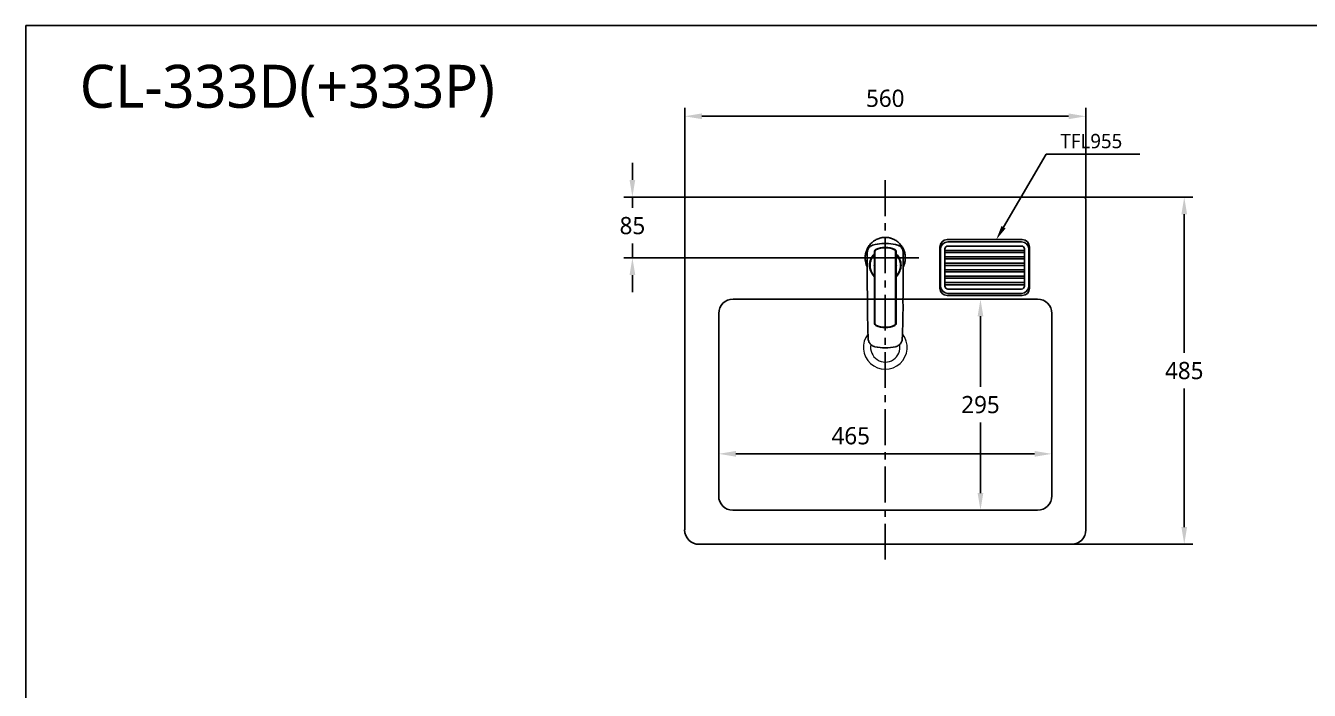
# Model space of a CAD drawing. Extents: x 0 to 6851, y 0 to 2100.
# Drawn here: x 3751 to 5543, y 1172 to 2100 of the extents above; entities that cross this region are included whole.
import ezdxf

# ---------------------------------------------------------------- set-up
doc = ezdxf.new("R2010")
doc.units = 0
doc.header["$LTSCALE"] = 20
doc.header["$MEASUREMENT"] = 0
doc.linetypes.add('CENTER', pattern=[2, 1.25, -0.25, 0.25, -0.25])
doc.layers.get('0').update_dxf_attribs({"linetype": 'CONTINUOUS'})
doc.layers.get('DEFPOINTS').update_dxf_attribs({"linetype": 'CONTINUOUS'})
for name, color, linetype in [('1', 1, 'CONTINUOUS'), ('5', 5, 'CONTINUOUS'), ('7', 7, 'CONTINUOUS'), ('BASE', 3, 'CONTINUOUS'), ('CENTER', 2, 'CENTER')]:
    doc.layers.add(name, color=color, linetype=linetype)
doc.styles.add('GHS', font='romans', dxfattribs={"bigfont": 'ghs'})
doc.styles.get("Standard").update_dxf_attribs({"font": 'NanumGothic.ttf'})
doc.dimstyles.get("Standard").update_dxf_attribs({"dimtxt": 2.5, "dimasz": 2, "dimexe": 2, "dimexo": 1, "dimgap": 1.5, "dimtad": 1, "dimdec": 0, "dimlfac": 10, "dimrnd": 0.5, "dimzin": 0, "dimdsep": 46, "dimtxsty": 'Standard', "dimcen": 0, "dimclrt": 2, "dimadec": 0, "dimazin": 0, "dimtfac": 1, "dimtdec": 0, "dimtmove": 0, "dimatfit": 3, "dimfxl": 1, "dimtolj": 1, "dimtzin": 0, "dimarcsym": 0})

# ---------------------------------------------------------------- blocks, each defined once
blk = doc.blocks.new('*D50')
at = {"layer": '1', "color": 3, "lineweight": -2, "transparency": 16777216}
for p, q in [((4950.7, 1718.1), (5095.6, 1718.1)), ((5083.6, 1694.1), (5083.6, 1595.7)), ((5083.6, 1447.1), (5083.6, 1545.5)), ((4950.7, 1423.1), (5095.6, 1423.1))]:
    blk.add_line(p, q, dxfattribs=at)
at = {"layer": '1', "color": 3, "transparency": 16777216}
for points in [[(5079.6, 1694.1), (5087.6, 1694.1), (5083.6, 1718.1)], [(5079.6, 1447.1), (5087.6, 1447.1), (5083.6, 1423.1)]]:
    blk.add_solid(points, dxfattribs=at)
at = {"layer": 'DEFPOINTS', "color": 0, "transparency": 16777216}
for p in [(4950.7, 1718.1, -44.7), (4950.7, 1423.1, -44.7), (5083.6, 1423.1)]:
    blk.add_point(p, dxfattribs=at)
at = {"layer": '1', "color": 2, "transparency": 16777216, "insert": (5083.6, 1570.6), "char_height": 24, "attachment_point": 5}
blk.add_mtext('\\A1;295', dxfattribs=at)
blk = doc.blocks.new('*D51')
at = {"color": 3, "lineweight": -2, "transparency": 16777216}
for p, q in [((4718.2, 1698.1), (4718.2, 1489.9)), ((5183.2, 1698.1), (5183.2, 1489.9)), ((4742.2, 1501.9), (5159.2, 1501.9))]:
    blk.add_line(p, q, dxfattribs=at)
at = {"color": 3, "transparency": 16777216}
for points in [[(4742.2, 1505.9), (4742.2, 1497.9), (4718.2, 1501.9)], [(5159.2, 1505.9), (5159.2, 1497.9), (5183.2, 1501.9)]]:
    blk.add_solid(points, dxfattribs=at)
at = {"layer": 'DEFPOINTS', "color": 0, "transparency": 16777216}
for p in [(4718.2, 1698.1), (5183.2, 1698.1), (5183.2, 1501.9)]:
    blk.add_point(p, dxfattribs=at)
at = {"color": 2, "transparency": 16777216, "insert": (4902.5, 1527), "char_height": 24, "attachment_point": 5}
blk.add_mtext('\\A1;465', dxfattribs=at)
blk = doc.blocks.new('*D52')
at = {"color": 3, "lineweight": -2, "transparency": 16777216}
for p, q in [((4670.7, 1860.6), (4670.7, 1985.4)), ((4694.7, 1973.4), (5206.7, 1973.4)), ((5230.7, 1860.6), (5230.7, 1985.4))]:
    blk.add_line(p, q, dxfattribs=at)
at = {"color": 3, "transparency": 16777216}
for points in [[(4694.7, 1977.4), (4694.7, 1969.4), (4670.7, 1973.4)], [(5206.7, 1977.4), (5206.7, 1969.4), (5230.7, 1973.4)]]:
    blk.add_solid(points, dxfattribs=at)
at = {"layer": 'DEFPOINTS', "color": 0, "transparency": 16777216}
for p in [(5230.7, 1973.4), (4670.7, 1860.6), (5230.7, 1860.6)]:
    blk.add_point(p, dxfattribs=at)
at = {"color": 2, "transparency": 16777216, "insert": (4950.7, 1998.4), "char_height": 24, "attachment_point": 5}
blk.add_mtext('\\A1;560', dxfattribs=at)
blk = doc.blocks.new('*D61')
at = {"layer": '1', "color": 3, "lineweight": -2, "transparency": 16777216}
for p, q in [((4597.7, 1884.6), (4597.7, 1908.6)), ((4670.7, 1860.6), (4585.7, 1860.6)), ((4597.7, 1860.6), (4597.7, 1845.7)), ((4597.7, 1775.6), (4597.7, 1795.5)), ((4921.5, 1775.6), (4585.7, 1775.6)), ((4597.7, 1751.6), (4597.7, 1727.6))]:
    blk.add_line(p, q, dxfattribs=at)
at = {"layer": '1', "color": 3, "transparency": 16777216}
for points in [[(4593.7, 1884.6), (4601.7, 1884.6), (4597.7, 1860.6)], [(4593.7, 1751.6), (4601.7, 1751.6), (4597.7, 1775.6)]]:
    blk.add_solid(points, dxfattribs=at)
at = {"layer": 'DEFPOINTS', "color": 0, "transparency": 16777216}
for p in [(4597.7, 1860.6), (4670.7, 1860.6, 45.1), (4921.5, 1775.6, 0.6)]:
    blk.add_point(p, dxfattribs=at)
at = {"layer": '1', "color": 2, "transparency": 16777216, "insert": (4597.7, 1820.6), "char_height": 24, "attachment_point": 5}
blk.add_mtext('\\A1;85', dxfattribs=at)
blk = doc.blocks.new('*D58')
at = {"layer": '1', "color": 3, "lineweight": -2, "transparency": 16777216}
for p, q in [((5227.7, 1860.6), (5380.1, 1860.6)), ((5368.1, 1836.6), (5368.1, 1643.2)), ((5368.1, 1399.6), (5368.1, 1593)), ((5211, 1375.6), (5380.1, 1375.6))]:
    blk.add_line(p, q, dxfattribs=at)
at = {"layer": '1', "color": 3, "transparency": 16777216}
for points in [[(5364.1, 1836.6), (5372.1, 1836.6), (5368.1, 1860.6)], [(5364.1, 1399.6), (5372.1, 1399.6), (5368.1, 1375.6)]]:
    blk.add_solid(points, dxfattribs=at)
at = {"layer": 'DEFPOINTS', "color": 0, "transparency": 16777216}
for p in [(5227.7, 1860.6, 44.6), (5211, 1375.6, 49.9), (5368.1, 1375.6)]:
    blk.add_point(p, dxfattribs=at)
at = {"layer": '1', "color": 2, "transparency": 16777216, "insert": (5368.1, 1618.1), "char_height": 24, "attachment_point": 5}
blk.add_mtext('\\A1;485', dxfattribs=at)

msp = doc.modelspace()

# ---------------------------------------------------------------- linework, layer by layer
for p, q in [((5142, 1801.1, 0.4), (5037, 1801.1, 0.4)), ((5027, 1791.1, 0.4), (5027, 1733.1, 0.4)), ((5152, 1791.1, 0.4), (5152, 1733.1, 0.4))]:
    msp.add_line(p, q)
for centre, start, end in [((5037, 1791.1, 0.4), 90, 180), ((5142, 1791.1, 0.4), 0, 90), ((5037, 1733.1, 0.4), 180, 270), ((5142, 1733.1, 0.4), 270, 0)]:
    msp.add_arc(centre, 10, start, end)
at = {"color": 7, "linetype": 'Continuous', "lineweight": 0}
for radius, start, end in [(30.5, 142.1112, 37.8888), (20.5, 168.9621, 11.0379)]:
    msp.add_arc((4950.7, 1650.6, 0.4), radius, start, end, dxfattribs=at)
at = {"layer": '1', "color": 3}
for q in [(5115.8, 1818.4, 0.4), (5306, 1920.4, 0.4)]:
    msp.add_line((5175.5, 1920.4, 0.4), q, dxfattribs=at)
at = {"layer": '1'}
msp.add_line((4921.5, 1775.6, 0.6), (4997.6, 1775.6, 0.6), dxfattribs=at)
at = {"layer": '1', "color": 7, "linetype": 'Continuous'}
for p, q in [((4935.7, 1784.5, 0.6), (4935.7, 1784.6, 0.6)), ((4935.7, 1684, 0.6), (4935.7, 1784.5, 0.6)), ((4936.2, 1784.5, 0.6), (4936.2, 1684, 0.6)), ((4937.3, 1787.3, 0.6), (4937.3, 1787.2, 0.6)), ((4964, 1787.2, 0.6), (4964, 1787.3, 0.6)), ((4965.2, 1684, 0.6), (4965.2, 1784.5, 0.6)), ((4965.7, 1784.6, 0.6), (4965.7, 1784.5, 0.6)), ((4965.7, 1784.5, 0.6), (4965.7, 1684, 0.6)), ((4929.4, 1765.9, 0.6), (4929.4, 1765.7, 0.6)), ((4929.4, 1765.5, 0.6), (4929.4, 1765.2, 0.6)), ((4935.1, 1764.9, 0.6), (4935.7, 1766, 0.6)), ((4935.1, 1764.9, 0.6), (4935.7, 1763.9, 0.6)), ((4935.7, 1764.9, 0.6), (4935.7, 1764.9, 0.6)), ((4935.7, 1764.9, 0.6), (4935.7, 1764.9, 0.6)), ((4965.7, 1766, 0.6), (4966.3, 1764.9, 0.6)), ((4965.7, 1763.9, 0.6), (4966.3, 1764.9, 0.6)), ((4965.7, 1764.9, 0.6), (4965.7, 1764.9, 0.6)), ((4965.7, 1764.9, 0.6), (4965.7, 1764.9, 0.6)), ((4972, 1765.7, 0.6), (4972, 1765.9, 0.6)), ((4972, 1765.2, 0.6), (4972, 1765.5, 0.6))]:
    msp.add_line(p, q, dxfattribs=at)
at = {"layer": '1', "color": 7}
msp.add_line((5142, 1723.1, 0.4), (5037, 1723.1, 0.4), dxfattribs=at)
at = {"layer": '1', "color": 7, "linetype": 'Continuous'}
for centre, major_axis, ratio, start_param, end_param in [((4950.7, 1765.5, 0.6), (-21.3, 0), 0.996195, 5.493762, 6.283185), ((4950.7, 1765.2, 0.6), (-21.3, 0), 0.996195, 5.493762, 6.283185), ((4950.7, 1765.7, 0.6), (-21.3, 0), 0.996195, 5.818917, 6.283185), ((4938.7, 1784.6, 0.6), (3, 0), 0.999848, 2.02952, 3.141593), ((4938.7, 1784.5, 0.6), (-3, 0), 0.999848, 5.171113, 6.283185), ((4936.2, 1784.5, 0.6), (0.5, 0), 0.017452, 3.141593, 4.712389), ((4938.7, 1784.5, 0.6), (2.5, 0), 0.999848, 2.02952, 3.141593), ((4950.7, 1760.2, 0.6), (-30.1, 0), 0.999848, 4.253665, 5.171113), ((4950.7, 1760.3, 0.6), (30.1, 0), 0.999848, 1.112072, 2.02952), ((4937.6, 1786.8, 0.6), (-0.221, 0.448), 0.007728, 0.015649, 1.586446), ((4950.7, 1760.2, 0.6), (29.6, 0), 0.999848, 1.112072, 2.02952), ((4963.8, 1786.8, 0.6), (0.221, 0.448), 0.007728, 4.69674, 6.267536), ((4962.7, 1784.5, 0.6), (2.5, 0), 0.999848, 0, 1.112072), ((4962.7, 1784.6, 0.6), (3, 0), 0.999848, 0, 1.112072), ((4962.7, 1784.5, 0.6), (-3, 0), 0.999848, 3.141593, 4.253665), ((4965.2, 1784.5, 0.6), (0.5, 0), 0.017452, 4.712389, 6.283185), ((4950.7, 1765.2, 0.6), (-21.3, 0), 0.996195, 2.352071, 3.931016), ((4950.7, 1765.5, 0.6), (-21.3, 0), 0.996195, 3.141593, 3.911676), ((4950.7, 1766, 0.6), (-21.4, 0), 0.996167, 6.260409, 6.283185), ((4950.7, 1766, 0.6), (-21.4, 0), 0.996167, 0, 0.143335), ((4950.7, 1765.9, 0.6), (-21.3, 0), 0.996195, 6.015561, 6.283185), ((4950.7, 1765.2, 0.6), (-21.3, 0), 0.996195, 0, 0.789521), ((4935.7, 1764.9, 0.6), (0.577, 0), 0.075479, 3.141593, 4.712389), ((4965.7, 1764.9, 0.6), (0.577, 0), 0.075479, 4.712389, 6.283185), ((4950.7, 1765.7, 0.6), (-21.3, 0), 0.996195, 3.141593, 3.486284), ((4950.7, 1765.9, 0.6), (-21.3, 0), 0.996195, 3.141593, 3.453199), ((4950.7, 1766, 0.6), (21.5, 0), 0.996167, 6.013892, 6.283185), ((4950.7, 1766, 0.6), (-21.4, 0), 0.996167, 2.998258, 3.260777), ((4938.7, 1684, 0.6), (-3, 0), 0.999848, 0, 1.112072), ((4936.2, 1684, 0.6), (0.5, 0), 0.017452, 3.141593, 4.712389), ((4938.7, 1684, 0.6), (2.5, 0), 0.999848, 3.141593, 4.253665), ((4937.6, 1681.8, 0.6), (0.221, 0.448), 0.007728, 3.125943, 4.69674), ((4950.7, 1708.3, 0.6), (-30.1, 0), 0.999848, 1.112072, 2.02952), ((4950.7, 1708.3, 0.6), (29.6, 0), 0.999848, 4.253665, 5.171113), ((4962.7, 1684, 0.6), (2.5, 0), 0.999848, 5.171113, 6.283185), ((4963.8, 1681.8, 0.6), (-0.221, 0.448), 0.007728, 1.586446, 3.157242), ((4962.7, 1684, 0.6), (-3, 0), 0.999848, 2.02952, 3.141593), ((4965.2, 1684, 0.6), (0.5, 0), 0.017452, 4.712389, 6.283185)]:
    msp.add_ellipse(centre, major_axis=major_axis, ratio=ratio, start_param=start_param, end_param=end_param, dxfattribs=at)
for points, knots in [([(4925.4, 1763.3, 0.6), (4925.4, 1763.4, 0.6), (4924.9, 1764.4, 0.6), (4924.2, 1766.2, 0.6), (4923.6, 1768.4, 0.6), (4923.2, 1770.2, 0.6), (4922.9, 1772, 0.6), (4922.6, 1775.2, 0.6), (4922.8, 1778.9, 0.6), (4923.5, 1782.6, 0.6), (4924.6, 1786.2, 0.6), (4926.6, 1790.6, 0.6), (4930, 1795.2, 0.6), (4934.3, 1799.1, 0.6), (4938.5, 1801.5, 0.6), (4941.6, 1802.7, 0.6), (4943.5, 1803.3, 0.6), (4946.3, 1804, 0.6), (4948.7, 1804.2, 0.6), (4950.7, 1804.2, 0.6)], [0, 0, 0, 0, 0.007903, 0.057508, 0.107113, 0.131915, 0.156718, 0.206323, 0.305532, 0.355137, 0.404742, 0.503952, 0.603161, 0.702371, 0.801581, 0.851186, 0.875988, 0.90079, 1, 1, 1, 1]), ([(4925.6, 1782.6, 0.6), (4925.7, 1785, 0.6), (4926.2, 1787.3, 0.6), (4928.7, 1791.2, 0.6), (4930.7, 1792.7, 0.6), (4932.9, 1793.3, 0.6)], [0, 0, 0, 0, 0.5, 0.5, 1, 1, 1, 1]), ([(4950.6, 1795.8, 0.6), (4950.1, 1795.8, 0.6), (4949.6, 1795.7, 0.6), (4944.9, 1795.6, 0.6), (4940.7, 1795.1, 0.6), (4935.3, 1793.9, 0.6), (4934.1, 1793.6, 0.6), (4932.9, 1793.3, 0.6)], [0, 0, 0, 0, 0.08327, 0.08327, 0.791492, 0.791492, 1, 1, 1, 1]), ([(4950.6, 1795.8, 0.6), (4950.6, 1795.8, 0.6), (4950.6, 1795.8, 0.6), (4950.7, 1795.8, 0.6), (4950.7, 1795.8, 0.6), (4950.8, 1795.8, 0.6)], [0, 0, 0, 0, 0.5, 0.5, 1, 1, 1, 1]), ([(4950.7, 1795.7, 0.6), (4950.7, 1795.7, 0.6), (4950.7, 1796, 0.6), (4950.7, 1796.4, 0.6), (4950.7, 1797.6, 0.6), (4950.7, 1799.4, 0.6), (4950.7, 1801.5, 0.6), (4950.7, 1803, 0.6), (4950.7, 1803.8, 0.6), (4950.7, 1804.2, 0.6)], [0, 0, 0, 0, 0.006377, 0.07735, 0.148323, 0.432215, 0.716108, 0.858054, 1, 1, 1, 1]), ([(4975.9, 1763.3, 0.6), (4976, 1763.4, 0.6), (4976.4, 1764.4, 0.6), (4977.1, 1766.2, 0.6), (4977.8, 1768.4, 0.6), (4978.2, 1770.2, 0.6), (4978.5, 1772, 0.6), (4978.8, 1775.2, 0.6), (4978.6, 1778.9, 0.6), (4977.9, 1782.6, 0.6), (4976.8, 1786.2, 0.6), (4974.8, 1790.6, 0.6), (4971.4, 1795.2, 0.6), (4967.1, 1799.1, 0.6), (4962.9, 1801.5, 0.6), (4959.7, 1802.7, 0.6), (4957.9, 1803.3, 0.6), (4955, 1804, 0.6), (4952.6, 1804.2, 0.6), (4950.7, 1804.2, 0.6)], [0, 0, 0, 0, 0.007903, 0.057508, 0.107113, 0.131915, 0.156718, 0.206323, 0.305532, 0.355137, 0.404742, 0.503952, 0.603161, 0.702371, 0.801581, 0.851186, 0.875988, 0.90079, 1, 1, 1, 1]), ([(4950.8, 1795.8, 0.6), (4951.3, 1795.8, 0.6), (4951.8, 1795.7, 0.6), (4956.5, 1795.6, 0.6), (4960.7, 1795.1, 0.6), (4966, 1793.9, 0.6), (4967.2, 1793.6, 0.6), (4968.4, 1793.3, 0.6)], [0, 0, 0, 0, 0.08327, 0.08327, 0.791492, 0.791492, 1, 1, 1, 1]), ([(4968.4, 1793.3, 0.6), (4970.7, 1792.7, 0.6), (4972.6, 1791.2, 0.6), (4975.1, 1787.3, 0.6), (4975.7, 1785, 0.6), (4975.7, 1782.6, 0.6)], [0, 0, 0, 0, 0.5, 0.5, 1, 1, 1, 1]), ([(4925.9, 1718.3, 0.6), (4925.9, 1719.9, 0.6), (4925.7, 1728.7, 0.6), (4925.4, 1744.7, 0.6), (4925.4, 1764.6, 0.6), (4925.6, 1777.2, 0.6), (4925.6, 1782.6, 0.6)], [0, 0, 0, 0, 0.075728, 0.411101, 0.746475, 1, 1, 1, 1]), ([(4935.7, 1749.4, 0.6), (4935.5, 1749.5, 0.6), (4933.2, 1751.7, 0.6), (4929.9, 1756.8, 0.6), (4928.1, 1765.4, 0.6), (4929.9, 1774, 0.6), (4933.2, 1779.1, 0.6), (4935.5, 1781.2, 0.6), (4935.7, 1781.4, 0.6)], [0, 0, 0, 0, 0.020557, 0.260294, 0.50003, 0.739766, 0.979503, 1, 1, 1, 1]), ([(4935.7, 1780.8, 0.6), (4934.3, 1779.4, 0.6), (4930.7, 1774.9, 0.6), (4928.2, 1765.4, 0.6), (4930.5, 1756.6, 0.6), (4933.5, 1752.4, 0.6), (4934.4, 1751.4, 0.6)], [0, 0, 0, 0, 0.182234, 0.528802, 0.87537, 1, 1, 1, 1]), ([(4965.6, 1750, 0.6), (4965.8, 1750.2, 0.6), (4969.8, 1754.2, 0.6), (4974, 1764.5, 0.6), (4970.3, 1775.5, 0.6), (4966.6, 1779.8, 0.6), (4965.7, 1780.7, 0.6)], [0, 0, 0, 0, 0.027605, 0.500574, 0.888423, 1, 1, 1, 1]), ([(4965.7, 1781.4, 0.6), (4965.9, 1781.2, 0.6), (4968.1, 1779.1, 0.6), (4971.5, 1774, 0.6), (4973.3, 1765.4, 0.6), (4971.5, 1756.8, 0.6), (4968.1, 1751.7, 0.6), (4965.9, 1749.5, 0.6), (4965.7, 1749.4, 0.6)], [0, 0, 0, 0, 0.020497, 0.260234, 0.49997, 0.739706, 0.979443, 1, 1, 1, 1]), ([(4975.7, 1782.6, 0.6), (4975.8, 1777.2, 0.6), (4975.9, 1764.6, 0.6), (4975.9, 1744.7, 0.6), (4975.7, 1728.7, 0.6), (4975.5, 1719.9, 0.6), (4975.4, 1718.3, 0.6)], [0, 0, 0, 0, 0.253525, 0.588899, 0.924272, 1, 1, 1, 1]), ([(4925.8, 1706.2, 0.6), (4925.8, 1707.2, 0.6), (4925.8, 1709.2, 0.6), (4925.9, 1711.2, 0.6), (4925.9, 1713.3, 0.6), (4926, 1715.3, 0.6), (4926, 1717.3, 0.6), (4925.9, 1718.3, 0.6)], [0, 0, 0, 0, 0.25, 0.5, 0.5, 0.75, 1, 1, 1, 1]), ([(4926.8, 1663, 0.6), (4926.6, 1668.9, 0.6), (4926.2, 1681.9, 0.6), (4925.9, 1696.3, 0.6), (4925.8, 1704.8, 0.6), (4925.8, 1706.2, 0.6)], [0, 0, 0, 0, 0.40612, 0.905778, 1, 1, 1, 1]), ([(4975.5, 1706.2, 0.6), (4975.5, 1704.8, 0.6), (4975.4, 1696.3, 0.6), (4975.2, 1681.9, 0.6), (4974.7, 1668.9, 0.6), (4974.5, 1663, 0.6)], [0, 0, 0, 0, 0.094222, 0.59388, 1, 1, 1, 1]), ([(4975.4, 1718.3, 0.6), (4975.4, 1717.3, 0.6), (4975.4, 1715.3, 0.6), (4975.4, 1713.3, 0.6), (4975.5, 1711.2, 0.6), (4975.5, 1709.2, 0.6), (4975.5, 1707.2, 0.6), (4975.5, 1706.2, 0.6)], [0, 0, 0, 0, 0.25, 0.5, 0.5, 0.75, 1, 1, 1, 1]), ([(4936.1, 1651.5, 0.6), (4935.8, 1651.6, 0.6), (4935.2, 1651.7, 0.6), (4933.9, 1652.2, 0.6), (4932.4, 1653, 0.6), (4930.8, 1654.2, 0.6), (4929.5, 1655.6, 0.6), (4928.4, 1657.3, 0.6), (4927.5, 1659.1, 0.6), (4927, 1661, 0.6), (4926.9, 1662.4, 0.6), (4926.8, 1663, 0.6)], [0, 0, 0, 0, 0.0625, 0.125, 0.25, 0.375001, 0.500001, 0.625002, 0.750002, 0.875003, 1, 1, 1, 1]), ([(4974.5, 1663, 0.6), (4974.5, 1662.4, 0.6), (4974.4, 1661, 0.6), (4973.8, 1659.1, 0.6), (4973, 1657.3, 0.6), (4971.9, 1655.6, 0.6), (4970.5, 1654.2, 0.6), (4968.9, 1653, 0.6), (4967.4, 1652.2, 0.6), (4966.2, 1651.7, 0.6), (4965.5, 1651.6, 0.6), (4965.2, 1651.5, 0.6)], [0, 0, 0, 0, 0.124998, 0.249999, 0.374999, 0.499999, 0.625, 0.75, 0.875, 0.9375, 1, 1, 1, 1])]:
    msp.add_open_spline(points, degree=3, knots=knots, dxfattribs=at)
for points in [[(4950.7, 1649.9, 0.6), (4945.8, 1649.9, 0.6), (4940.9, 1650.4, 0.6), (4936.1, 1651.5, 0.6)], [(4965.2, 1651.5, 0.6), (4960.4, 1650.4, 0.6), (4955.6, 1649.9, 0.6), (4950.7, 1649.9, 0.6)]]:
    msp.add_open_spline(points, degree=3, dxfattribs=at)
at = {"layer": '1', "color": 3}
msp.add_solid([(5118.6, 1816.7, 0.4), (5112.9, 1820.1, 0.4), (5105.6, 1801.1, 0.4)], dxfattribs=at)
at = {"layer": '5'}
msp.add_lwpolyline([(3750.7, 2100), (6850.7, 2100), (6850.7, 0), (3750.7, 0)], close=True, dxfattribs=at)
at = {"layer": '7'}
for p, q in [((4670.7, 1857.6, 45.2), (4670.7, 1395.7, 53.3)), ((4673.6, 1860.6, 44.6), (4950.7, 1860.6, 0.4)), ((5227.7, 1860.6, 44.6), (4950.7, 1860.6, 0.4)), ((5230.7, 1857.6, 45.2), (5230.7, 1395.7, 53.3)), ((4950.7, 1718.1, 0.4), (4738.2, 1718.1, 0.4)), ((4950.7, 1718.1, 0.4), (5163.2, 1718.1, 0.4)), ((4718.2, 1698.1, 45.1), (4718.2, 1443.1, 45.1)), ((5183.2, 1698.1, 45.1), (5183.2, 1443.1, 45.1)), ((4950.7, 1423.1, 0.4), (4737.8, 1423.1, 41.3)), ((4950.7, 1423.1, 0.4), (5163.2, 1423.1, 41.3)), ((4950.7, 1375.6, 0.4), (4690.4, 1375.6, 49.9)), ((4950.7, 1375.6, 0.4), (5211, 1375.6, 49.9)), ((4950.7, 1374.9, 8.4), (4950.7, 1374.9, 8.4)), ((4950.7, 1374.9, 8.4), (4950.7, 1374.9, 8.4)), ((4950.7, 1374.9, 8.4), (4950.7, 1374.9, 8.4)), ((4950.7, 1374.9, 8.4), (4950.7, 1374.9, 8.4))]:
    msp.add_line(p, q, dxfattribs=at)
at = {"layer": '7', "extrusion": (0.157678, 0.01736, 0.987338)}
msp.add_arc((1335, -4780.4, 813.3), 3, 353.7962, 83.6373, dxfattribs=at)
at = {"layer": '7', "extrusion": (-0.157678, 0.01736, 0.987338)}
msp.add_arc((-2418.5, 4936.9, -747.9), 3, 96.3627, 186.2038, dxfattribs=at)
at = {"layer": '7'}
for centre, start, end in [((4738.2, 1698.1, 45.1), 90, 180), ((5163.2, 1698.1, 45.1), 0, 90), ((5163.2, 1443.1, 45.1), 270, 0)]:
    msp.add_arc(centre, 20, start, end, dxfattribs=at)
at = {"layer": '7', "extrusion": (0.188865, -3.12313e-16, 0.982003)}
msp.add_arc((1443.1, -4644.7, 935.4), 20, 90, 180, dxfattribs=at)
at = {"layer": '7', "extrusion": (0.18678, 0.01727, 0.98225)}
msp.add_arc((957.8, -4704.4, 948.8), 20, 84.6223, 174.8105, dxfattribs=at)
at = {"layer": '7', "extrusion": (-0.18678, 0.01727, 0.98225)}
msp.add_arc((-1869.5, 4979.9, -900.5), 20, 5.1895, 95.3777, dxfattribs=at)
at = {"layer": 'BASE', "linetype": 'Continuous'}
for p, q in [((5038, 1798.1, -44.7), (5141, 1798.1, -44.7)), ((5038, 1792.1, -44.7), (5141, 1792.1, -44.7)), ((5028, 1788.1, -44.7), (5028, 1736.1, -44.7)), ((5034, 1788.1, -44.7), (5034, 1736.1, -44.7)), ((5034, 1786.1, -44.7), (5145, 1786.1, -44.7)), ((5034, 1783.1, -44.7), (5145, 1783.1, -44.7)), ((5034, 1777.1, -44.7), (5145, 1777.1, -44.7)), ((5034, 1774.1, -44.7), (5145, 1774.1, -44.7)), ((5145, 1788.1, -44.7), (5145, 1736.1, -44.7)), ((5151, 1788.1, -44.7), (5151, 1736.1, -44.7)), ((5034, 1768.1, -44.7), (5145, 1768.1, -44.7)), ((5034, 1765.1, -44.7), (5145, 1765.1, -44.7)), ((5034, 1759.1, -44.7), (5145, 1759.1, -44.7)), ((5034, 1756.1, -44.7), (5145, 1756.1, -44.7)), ((5034, 1750.1, -44.7), (5145, 1750.1, -44.7)), ((5034, 1747.1, -44.7), (5145, 1747.1, -44.7)), ((5034, 1741.1, -44.7), (5145, 1741.1, -44.7)), ((5034, 1738.1, -44.7), (5145, 1738.1, -44.7)), ((5038, 1732.1, -44.7), (5141, 1732.1, -44.7)), ((5038, 1726.1, -44.7), (5141, 1726.1, -44.7))]:
    msp.add_line(p, q, dxfattribs=at)
for centre, radius, start, end in [((5038, 1788.1, -44.7), 10, 90, 180), ((5038, 1788.1, -44.7), 4, 90, 180), ((5141, 1788.1, -44.7), 10, 0, 90), ((5141, 1788.1, -44.7), 4, 0, 90), ((5038, 1736.1, -44.7), 10, 180, 270), ((5038, 1736.1, -44.7), 4, 180, 270), ((5141, 1736.1, -44.7), 10, 270, 0), ((5141, 1736.1, -44.7), 4, 270, 0)]:
    msp.add_arc(centre, radius, start, end, dxfattribs=at)
at = {"layer": 'CENTER', "color": 1, "linetype": 'CENTER', "ltscale": 2}
msp.add_line((4950.7, 1884.1, 0.8), (4950.7, 1352.1), dxfattribs=at)

# ---------------------------------------------------------------- texts
at = {"insert": (3826.1, 2045.3), "char_height": 60, "width": 702.2, "attachment_point": 1, "style": 'GHS'}
msp.add_mtext('{\\fNanumGothic|b0|i0|c0|p50;CL-333D(+333P)}', dxfattribs=at)
at = {"layer": '1', "color": 2, "insert": (5238.4, 1938.7, 0.4), "char_height": 20, "attachment_point": 5}
msp.add_mtext('TFL955', dxfattribs=at)

# ---------------------------------------------------------------- dimensions: what is measured, and where the dimension line sits
at = {"color": 7}
dim = msp.add_linear_dim(base=(5230.7, 1973.4, 45.1), p1=(4670.7, 1860.6, 45.1), p2=(5230.7, 1860.6, 45.1), text='560', dimstyle='Standard', override={"dimscale": 1.2, "dimtxt": 20, "dimasz": 20, "dimexe": 10, "dimexo": 0, "dimgap": 10, "dimlfac": 1, "dimzin": 8, "dimclrd": 3, "dimclre": 3}, dxfattribs=at)
dim.commit()
dim.dimension.update_dxf_attribs({"geometry": '*D52', "text_midpoint": (4950.7, 1998.4, 45.1)})
dim = msp.add_linear_dim(base=(5183.2, 1501.9, 45.1), p1=(4718.2, 1698.1, 45.1), p2=(5183.2, 1698.1, 45.1), text='465', dimstyle='Standard', override={"dimscale": 1.2, "dimtxt": 20, "dimasz": 20, "dimexe": 10, "dimexo": 0, "dimgap": 10, "dimlfac": 1, "dimzin": 8, "dimclrd": 3, "dimclre": 3}, dxfattribs=at)
dim.commit()
dim.dimension.update_dxf_attribs({"geometry": '*D51', "text_midpoint": (4902.5, 1501.9, 45.1), "dimtype": 160})
at = {"layer": '1'}
dim = msp.add_linear_dim(base=(4597.7, 1860.6), p1=(4921.5, 1775.6, 0.6), p2=(4670.7, 1860.6, 45.1), angle=90, dimstyle='Standard', override={"dimscale": 1.2, "dimtxt": 20, "dimasz": 20, "dimexe": 10, "dimexo": 0, "dimgap": 10, "dimtih": 1, "dimtoh": 1, "dimlfac": 1, "dimzin": 8, "dimclrd": 3, "dimclre": 3}, dxfattribs=at)
dim.commit()
dim.dimension.update_dxf_attribs({"geometry": '*D61', "text_midpoint": (4597.7, 1820.6), "dimtype": 160})
dim = msp.add_linear_dim(base=(5368.1, 1375.6), p1=(5227.7, 1860.6, 44.6), p2=(5211, 1375.6, 49.9), angle=90, dimstyle='Standard', override={"dimscale": 1.2, "dimtxt": 20, "dimasz": 20, "dimexe": 10, "dimexo": 0, "dimgap": 10, "dimtih": 1, "dimtoh": 1, "dimlfac": 1, "dimzin": 8, "dimclrd": 3, "dimclre": 3}, dxfattribs=at)
dim.commit()
dim.dimension.update_dxf_attribs({"geometry": '*D58', "text_midpoint": (5368.1, 1618.1)})
dim = msp.add_linear_dim(base=(5083.6, 1423.1, 45.1), p1=(4950.7, 1718.1, 0.4), p2=(4950.7, 1423.1, 0.4), angle=90, text='295', dimstyle='Standard', override={"dimscale": 1.2, "dimtxt": 20, "dimasz": 20, "dimexe": 10, "dimexo": 0, "dimgap": 10, "dimtih": 1, "dimtoh": 1, "dimlfac": 1, "dimzin": 8, "dimclrd": 3, "dimclre": 3}, dxfattribs=at)
dim.commit()
dim.dimension.update_dxf_attribs({"geometry": '*D50', "text_midpoint": (5083.6, 1570.6, 45.1)})

doc.saveas('drawing.dxf')
